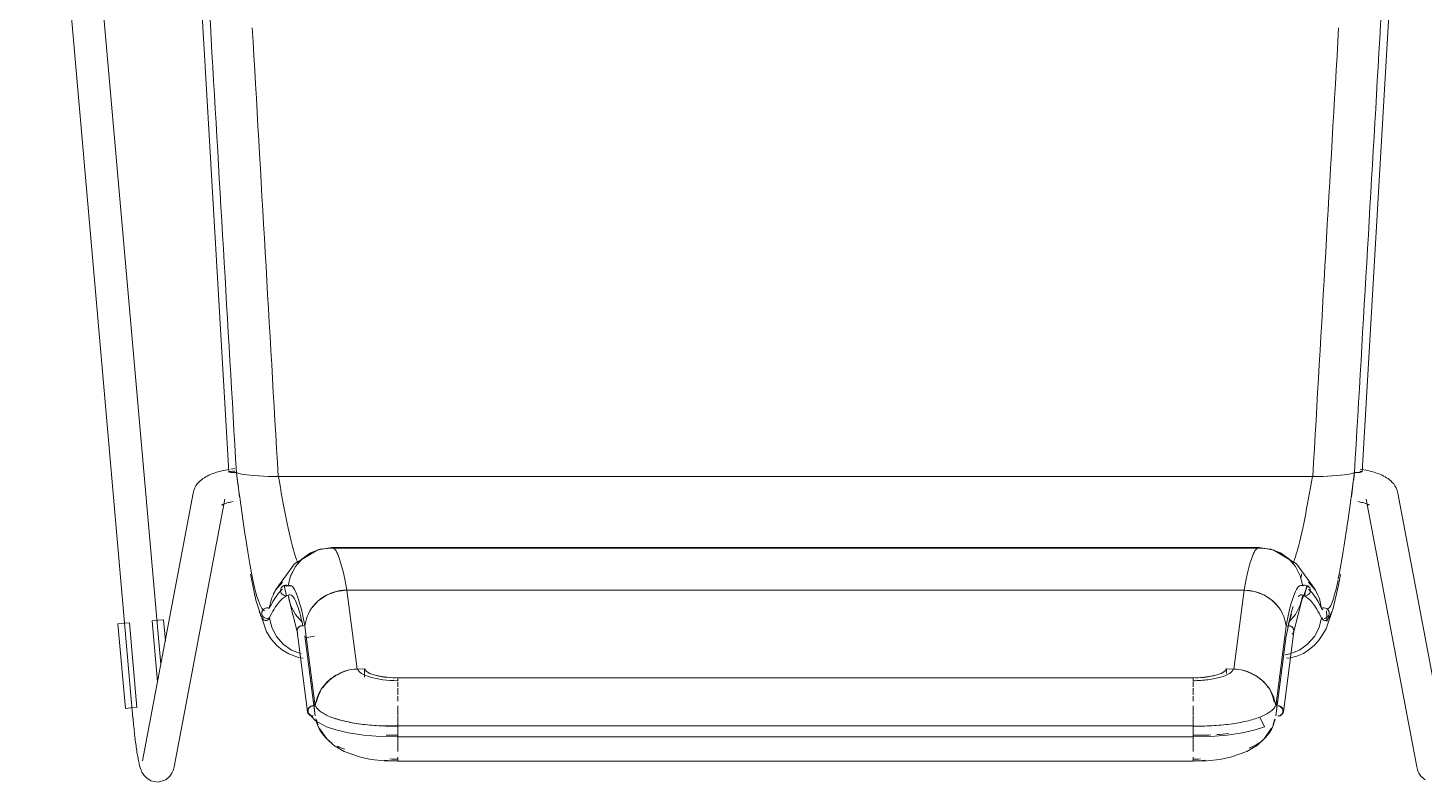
# Model space of a CAD drawing. Header units: millimetres. Extents: x 155927 to 295199, y -4084 to 97293.
# Drawn here: x 164048 to 164566, y 11464 to 11743 of the extents above; entities that cross this region are included whole.
import ezdxf

# ---------------------------------------------------------------- set-up
doc = ezdxf.new("R2010")
doc.units = ezdxf.units.MM
doc.header["$MEASUREMENT"] = 0
doc.layers.add('I-FURN', color=8, linetype='CONTINUOUS', lineweight=9)

msp = doc.modelspace()

# ---------------------------------------------------------------- linework, layer by layer
at = {"layer": 'I-FURN'}
for p, q in [((164048.05, 11930.76), (164087, 11487.43)), ((164097.3, 11507.3), (164060.01, 11931.81)), ((164103.2, 11910.63), (164122.48, 11578.72)), ((164562.01, 11910.63), (164542.72, 11578.72)), ((164117.4, 11578.36), (164118, 11578.56)), ((164118, 11578.56), (164118.62, 11578.74)), ((164118.62, 11578.74), (164119.25, 11578.91)), ((164119.25, 11578.91), (164119.89, 11579.07)), ((164119.89, 11579.07), (164120.55, 11579.23)), ((164120.55, 11579.23), (164121.22, 11579.37)), ((164121.22, 11579.37), (164121.9, 11579.5)), ((164121.9, 11579.5), (164122.59, 11579.63)), ((164122.48, 11578.72), (164122.55, 11578.78)), ((164122.55, 11578.78), (164122.49, 11578.72)), ((164122.49, 11578.72), (164122.56, 11578.67)), ((164122.56, 11578.67), (164122.48, 11578.72)), ((164122.74, 11578.83), (164122.55, 11578.78)), ((164122.55, 11578.78), (164122.73, 11578.83)), ((164122.56, 11578.67), (164122.75, 11578.62)), ((164122.75, 11578.62), (164122.56, 11578.67)), ((164122.73, 11578.83), (164123.02, 11578.87)), ((164123.03, 11578.87), (164122.74, 11578.83)), ((164122.75, 11578.62), (164123.05, 11578.58)), ((164123.05, 11578.57), (164122.75, 11578.62)), ((164123.02, 11578.87), (164123.4, 11578.9)), ((164123.4, 11578.9), (164123.03, 11578.87)), ((164123.05, 11578.58), (164123.44, 11578.54)), ((164123.43, 11578.54), (164123.05, 11578.57)), ((164123.3, 11579.75), (164124.01, 11579.85)), ((164123.86, 11578.93), (164123.4, 11578.9)), ((164123.4, 11578.9), (164123.85, 11578.93)), ((164123.89, 11578.52), (164123.43, 11578.54)), ((164123.44, 11578.54), (164123.89, 11578.52)), ((164123.85, 11578.93), (164124.34, 11578.94)), ((164124.35, 11578.94), (164123.86, 11578.93)), ((164123.89, 11578.52), (164124.39, 11578.51)), ((164124.38, 11578.51), (164123.89, 11578.52)), ((164124.01, 11579.85), (164124.74, 11579.95)), ((164124.34, 11578.94), (164124.84, 11578.93)), ((164124.84, 11578.93), (164124.35, 11578.94)), ((164124.88, 11578.52), (164124.38, 11578.51)), ((164124.39, 11578.51), (164124.88, 11578.52)), ((164124.88, 11578.52), (164125.35, 11578.53)), ((164125.35, 11578.53), (164124.88, 11578.52)), ((164126.26, 11578.13), (164125.35, 11578.53)), ((164125.35, 11578.53), (164126.26, 11578.13)), ((164539.85, 11578.53), (164538.95, 11578.13)), ((164538.95, 11578.13), (164539.85, 11578.53)), ((164539.85, 11578.53), (164540.32, 11578.52)), ((164540.33, 11578.52), (164539.85, 11578.53)), ((164540.32, 11578.52), (164540.82, 11578.51)), ((164540.82, 11578.51), (164540.33, 11578.52)), ((164540.82, 11578.51), (164541.31, 11578.52)), ((164541.32, 11578.52), (164540.82, 11578.51)), ((164541.31, 11578.52), (164541.77, 11578.54)), ((164541.77, 11578.54), (164541.32, 11578.52)), ((164541.77, 11578.54), (164542.15, 11578.58)), ((164542.16, 11578.57), (164541.77, 11578.54)), ((164542.18, 11578.87), (164541.8, 11578.9)), ((164541.81, 11578.9), (164542.19, 11578.87)), ((164542.62, 11579.63), (164541.91, 11579.75)), ((164542.15, 11578.58), (164542.45, 11578.62)), ((164542.46, 11578.62), (164542.16, 11578.57)), ((164542.47, 11578.83), (164542.18, 11578.87)), ((164542.19, 11578.87), (164542.48, 11578.83)), ((164543.31, 11579.5), (164542.62, 11579.63)), ((164542.72, 11578.72), (164542.66, 11578.78)), ((164542.66, 11578.78), (164542.72, 11578.72)), ((164543.99, 11579.37), (164543.31, 11579.5)), ((164544.66, 11579.23), (164543.99, 11579.37)), ((164545.31, 11579.07), (164544.66, 11579.23)), ((164545.96, 11578.91), (164545.31, 11579.07)), ((164546.59, 11578.74), (164545.96, 11578.91)), ((164547.2, 11578.56), (164546.59, 11578.74)), ((164547.81, 11578.36), (164547.2, 11578.56)), ((164109.92, 11572.76), (164110.35, 11573.55)), ((164110.35, 11573.55), (164110.84, 11574.24)), ((164110.84, 11574.24), (164111.35, 11574.83)), ((164111.35, 11574.83), (164111.87, 11575.35)), ((164111.87, 11575.35), (164112.4, 11575.8)), ((164112.4, 11575.8), (164112.93, 11576.21)), ((164112.93, 11576.21), (164113.47, 11576.56)), ((164113.47, 11576.56), (164114.01, 11576.89)), ((164114.01, 11576.89), (164114.54, 11577.18)), ((164114.54, 11577.18), (164115.09, 11577.45)), ((164115.09, 11577.45), (164115.65, 11577.7)), ((164115.65, 11577.7), (164116.23, 11577.94)), ((164116.23, 11577.94), (164116.81, 11578.16)), ((164116.81, 11578.16), (164117.4, 11578.36)), ((164127.99, 11577.77), (164126.26, 11578.13)), ((164126.26, 11578.13), (164128, 11577.77)), ((164130.46, 11577.46), (164128, 11577.77)), ((164128, 11577.77), (164130.5, 11577.45)), ((164133.55, 11577.22), (164130.49, 11577.45)), ((164130.5, 11577.45), (164133.6, 11577.22)), ((164137.07, 11577.06), (164133.6, 11577.22)), ((164133.6, 11577.22), (164137.13, 11577.06)), ((164140.82, 11577), (164137.13, 11577.06)), ((164137.13, 11577.06), (164140.9, 11577)), ((164140.9, 11577), (164524.3, 11577)), ((164524.3, 11577), (164140.9, 11577)), ((164524.3, 11577), (164528.07, 11577.06)), ((164528.07, 11577.06), (164524.38, 11577)), ((164528.07, 11577.06), (164531.61, 11577.22)), ((164531.61, 11577.22), (164528.13, 11577.06)), ((164531.61, 11577.22), (164534.71, 11577.45)), ((164534.71, 11577.45), (164531.65, 11577.22)), ((164534.71, 11577.45), (164537.2, 11577.77)), ((164537.2, 11577.77), (164534.74, 11577.46)), ((164537.2, 11577.77), (164538.95, 11578.13)), ((164538.95, 11578.13), (164537.21, 11577.77)), ((164548.4, 11578.16), (164547.81, 11578.36)), ((164548.98, 11577.94), (164548.4, 11578.16)), ((164549.55, 11577.7), (164548.98, 11577.94)), ((164550.11, 11577.45), (164549.55, 11577.7)), ((164550.66, 11577.18), (164550.11, 11577.45)), ((164551.2, 11576.89), (164550.66, 11577.18)), ((164551.74, 11576.56), (164551.2, 11576.89)), ((164552.27, 11576.21), (164551.74, 11576.56)), ((164552.81, 11575.8), (164552.27, 11576.21)), ((164553.34, 11575.35), (164552.81, 11575.8)), ((164553.86, 11574.83), (164553.34, 11575.35)), ((164554.37, 11574.24), (164553.86, 11574.83)), ((164554.85, 11573.55), (164554.37, 11574.24)), ((164555.29, 11572.76), (164554.85, 11573.55)), ((164109.29, 11570.88), (164090.48, 11471.58)), ((164102.27, 11469.35), (164121.08, 11568.64)), ((164109.29, 11570.88), (164109.55, 11571.86)), ((164109.55, 11571.86), (164109.92, 11572.76)), ((164544.12, 11568.64), (164562.94, 11469.35)), ((164555.65, 11571.86), (164555.29, 11572.76)), ((164555.91, 11570.88), (164555.65, 11571.86)), ((164574.73, 11471.58), (164555.91, 11570.88)), ((164119.87, 11566.41), (164119.89, 11566.43)), ((164119.89, 11566.43), (164119.96, 11566.47)), ((164119.96, 11566.47), (164120.05, 11566.52)), ((164120.05, 11566.52), (164120.2, 11566.59)), ((164120.2, 11566.59), (164120.4, 11566.68)), ((164120.4, 11566.68), (164120.63, 11566.77)), ((164120.63, 11566.77), (164120.9, 11566.88)), ((164120.9, 11566.88), (164121.2, 11566.98)), ((164121.2, 11566.98), (164121.54, 11567.09)), ((164121.54, 11567.09), (164121.9, 11567.2)), ((164121.9, 11567.2), (164122.3, 11567.31)), ((164122.3, 11567.31), (164122.72, 11567.41)), ((164122.72, 11567.41), (164123.16, 11567.52)), ((164123.16, 11567.52), (164123.63, 11567.62)), ((164123.63, 11567.62), (164124.13, 11567.71)), ((164541.57, 11567.62), (164541.08, 11567.71)), ((164542.04, 11567.52), (164541.57, 11567.62)), ((164542.49, 11567.41), (164542.04, 11567.52)), ((164542.91, 11567.31), (164542.49, 11567.41)), ((164543.3, 11567.2), (164542.91, 11567.31)), ((164543.67, 11567.09), (164543.3, 11567.2)), ((164544, 11566.98), (164543.67, 11567.09)), ((164544.31, 11566.88), (164544, 11566.98)), ((164544.58, 11566.77), (164544.31, 11566.88)), ((164544.81, 11566.68), (164544.58, 11566.77)), ((164545, 11566.59), (164544.81, 11566.68)), ((164545.16, 11566.52), (164545, 11566.59)), ((164545.24, 11566.47), (164545.16, 11566.52)), ((164545.32, 11566.43), (164545.24, 11566.47)), ((164545.34, 11566.41), (164545.32, 11566.43)), ((164155.56, 11549.79), (164146.91, 11544.67)), ((164152.85, 11548.67), (164149.71, 11546.5)), ((164149.72, 11546.49), (164152.85, 11548.66)), ((164155.71, 11549.86), (164152.54, 11548.49)), ((164156.42, 11550.03), (164152.85, 11548.67)), ((164152.85, 11548.66), (164156.42, 11550.02)), ((164160.75, 11550.65), (164155.71, 11549.86)), ((164156.42, 11550.02), (164160.21, 11550.5)), ((164160.21, 11550.5), (164156.42, 11550.03)), ((164160.21, 11550.5), (164505, 11550.5)), ((164505, 11550.5), (164160.21, 11550.5)), ((164199.66, 11550.66), (164160.75, 11550.66)), ((164504.46, 11550.66), (164199.66, 11550.66)), ((164504.46, 11550.65), (164509.49, 11549.86)), ((164505, 11550.5), (164508.78, 11550.02)), ((164508.79, 11550.03), (164505, 11550.5)), ((164508.78, 11550.02), (164512.35, 11548.66)), ((164512.36, 11548.67), (164508.79, 11550.03)), ((164509.49, 11549.86), (164512.67, 11548.49)), ((164509.65, 11549.79), (164518.3, 11544.67)), ((164512.35, 11548.66), (164515.49, 11546.49)), ((164515.49, 11546.5), (164512.36, 11548.67)), ((164146.91, 11544.67), (164139.92, 11535.14)), ((164147.21, 11543.62), (164145.45, 11540.23)), ((164145.46, 11540.23), (164147.21, 11543.61)), ((164149.71, 11546.5), (164147.21, 11543.62)), ((164147.21, 11543.61), (164149.72, 11546.49)), ((164518, 11543.62), (164515.49, 11546.5)), ((164515.49, 11546.49), (164518, 11543.61)), ((164519.75, 11540.23), (164518, 11543.62)), ((164518, 11543.61), (164519.75, 11540.23)), ((164518.3, 11544.67), (164525.28, 11535.14)), ((164130.59, 11540.81), (164132.5, 11531.15)), ((164142.38, 11537.9), (164139.97, 11535.06)), ((164139.98, 11535.06), (164142.38, 11537.9)), ((164145.45, 11540.23), (164144.56, 11536.51)), ((164520.65, 11536.51), (164519.75, 11540.23)), ((164522.83, 11537.9), (164525.22, 11535.06)), ((164525.23, 11535.06), (164522.83, 11537.9)), ((164533.88, 11536.74), (164534.61, 11540.81)), ((164139.97, 11535.06), (164138.33, 11531.74)), ((164138.34, 11531.73), (164139.98, 11535.06)), ((164139.92, 11535.14), (164139.03, 11533.39)), ((164141.72, 11534.76), (164141.79, 11535.25)), ((164141.78, 11535.25), (164141.72, 11534.76)), ((164141.79, 11534.27), (164141.72, 11534.76)), ((164141.72, 11534.76), (164141.78, 11534.27)), ((164141.97, 11535.71), (164141.78, 11535.25)), ((164141.78, 11534.27), (164141.97, 11533.81)), ((164141.79, 11535.25), (164141.98, 11535.71)), ((164141.98, 11533.81), (164141.79, 11534.27)), ((164142.27, 11536.11), (164141.97, 11535.71)), ((164141.97, 11533.81), (164142.27, 11533.4)), ((164141.98, 11535.71), (164142.27, 11536.11)), ((164142.27, 11533.41), (164141.98, 11533.81)), ((164142.27, 11536.11), (164142.65, 11536.43)), ((164142.65, 11536.43), (164142.27, 11536.11)), ((164142.65, 11533.09), (164142.27, 11533.41)), ((164142.27, 11533.4), (164142.65, 11533.09)), ((164142.65, 11536.43), (164143.1, 11536.63)), ((164143.1, 11536.63), (164142.65, 11536.43)), ((164143.1, 11532.89), (164142.65, 11533.09)), ((164142.65, 11533.09), (164143.1, 11532.89)), ((164145.63, 11536.53), (164142.75, 11536.48)), ((164143.05, 11536.61), (164143.88, 11532.72)), ((164143.1, 11536.63), (164143.59, 11536.71)), ((164143.59, 11536.71), (164143.1, 11536.63)), ((164143.59, 11532.81), (164143.1, 11532.89)), ((164143.1, 11532.89), (164143.59, 11532.8)), ((164143.59, 11536.71), (164144.09, 11536.67)), ((164144.09, 11536.67), (164143.59, 11536.71)), ((164144.09, 11532.85), (164143.59, 11532.81)), ((164143.59, 11532.8), (164144.09, 11532.84)), ((164144.09, 11536.67), (164144.56, 11536.51)), ((164144.56, 11536.51), (164144.09, 11536.67)), ((164144.56, 11533.01), (164144.09, 11532.85)), ((164144.09, 11532.84), (164144.56, 11533)), ((164144.56, 11533), (164145.45, 11529.29)), ((164144.92, 11531.16), (164144.59, 11533.02)), ((164158.93, 11533.11), (164155.82, 11531.03)), ((164162.48, 11534.43), (164158.93, 11533.11)), ((164166.25, 11534.9), (164162.48, 11534.43)), ((164170.11, 11505.63), (164166.25, 11534.9)), ((164166.25, 11534.9), (164498.96, 11534.9)), ((164498.96, 11534.9), (164166.25, 11534.9)), ((164498.96, 11534.9), (164495.1, 11505.63)), ((164502.73, 11534.43), (164498.96, 11534.9)), ((164506.28, 11533.11), (164502.73, 11534.43)), ((164509.39, 11531.03), (164506.28, 11533.11)), ((164519.75, 11529.29), (164520.65, 11533)), ((164520.29, 11531.16), (164522.46, 11536.48)), ((164520.65, 11536.51), (164521.12, 11536.67)), ((164521.12, 11536.67), (164520.65, 11536.51)), ((164521.12, 11532.85), (164520.65, 11533.01)), ((164520.65, 11533), (164521.12, 11532.84)), ((164521.12, 11536.67), (164521.61, 11536.71)), ((164521.61, 11536.71), (164521.12, 11536.67)), ((164521.61, 11532.81), (164521.12, 11532.85)), ((164521.12, 11532.84), (164521.61, 11532.8)), ((164521.33, 11532.72), (164522.16, 11536.61)), ((164521.61, 11536.71), (164522.1, 11536.63)), ((164522.11, 11536.63), (164521.61, 11536.71)), ((164522.1, 11532.89), (164521.61, 11532.81)), ((164521.61, 11532.8), (164522.11, 11532.89)), ((164522.1, 11536.63), (164522.55, 11536.43)), ((164522.55, 11533.09), (164522.1, 11532.89)), ((164522.56, 11536.43), (164522.11, 11536.63)), ((164522.11, 11532.89), (164522.56, 11533.09)), ((164522.55, 11536.43), (164522.94, 11536.11)), ((164522.94, 11533.41), (164522.55, 11533.09)), ((164522.94, 11536.11), (164522.56, 11536.43)), ((164522.56, 11533.09), (164522.94, 11533.4)), ((164522.94, 11536.11), (164523.23, 11535.71)), ((164523.23, 11535.71), (164522.94, 11536.11)), ((164523.23, 11533.81), (164522.94, 11533.41)), ((164522.94, 11533.4), (164523.23, 11533.81)), ((164523.23, 11535.71), (164523.42, 11535.25)), ((164523.42, 11535.25), (164523.23, 11535.71)), ((164523.42, 11534.27), (164523.23, 11533.81)), ((164523.23, 11533.81), (164523.42, 11534.27)), ((164523.42, 11535.25), (164523.48, 11534.76)), ((164523.49, 11534.76), (164523.42, 11535.25)), ((164523.48, 11534.76), (164523.42, 11534.27)), ((164523.42, 11534.27), (164523.49, 11534.76)), ((164525.22, 11535.06), (164526.86, 11531.73)), ((164526.87, 11531.74), (164525.23, 11535.06)), ((164525.28, 11535.14), (164526.17, 11533.39)), ((164531.99, 11528.22), (164533.88, 11536.74)), ((164132.5, 11531.15), (164136.49, 11519.43)), ((164134.78, 11526.83), (164134.72, 11526.34)), ((164134.73, 11526.34), (164134.79, 11526.82)), ((164134.97, 11527.29), (164134.78, 11526.83)), ((164134.79, 11526.82), (164134.97, 11527.28)), ((164134.97, 11527.28), (164135.26, 11527.69)), ((164135.25, 11527.69), (164134.97, 11527.29)), ((164135.63, 11528.01), (164135.25, 11527.69)), ((164135.26, 11527.69), (164135.64, 11528)), ((164136.08, 11528.21), (164135.63, 11528.01)), ((164135.64, 11528), (164136.09, 11528.21)), ((164136.58, 11528.3), (164136.08, 11528.21)), ((164136.09, 11528.21), (164136.58, 11528.3)), ((164136.58, 11528.3), (164137.08, 11528.27)), ((164137.07, 11528.27), (164136.58, 11528.3)), ((164137.55, 11528.12), (164137.07, 11528.27)), ((164137.08, 11528.27), (164137.55, 11528.12)), ((164138.33, 11531.74), (164137.55, 11528.12)), ((164137.55, 11528.12), (164138.34, 11531.73)), ((164147.88, 11519.54), (164144.92, 11531.16)), ((164145.45, 11529.29), (164147.21, 11525.9)), ((164155.82, 11531.03), (164153.33, 11528.29)), ((164511.88, 11528.29), (164509.39, 11531.03)), ((164517.32, 11519.54), (164520.29, 11531.16)), ((164518, 11525.9), (164519.75, 11529.29)), ((164526.86, 11531.73), (164527.66, 11528.12)), ((164527.66, 11528.12), (164526.87, 11531.74)), ((164527.66, 11528.12), (164528.13, 11528.27)), ((164528.13, 11528.27), (164527.66, 11528.12)), ((164528.13, 11528.27), (164528.63, 11528.3)), ((164528.63, 11528.3), (164528.13, 11528.27)), ((164528.63, 11528.3), (164529.12, 11528.21)), ((164529.12, 11528.21), (164528.63, 11528.3)), ((164529.12, 11528.21), (164529.57, 11528)), ((164529.57, 11528.01), (164529.12, 11528.21)), ((164529.31, 11520.59), (164531.99, 11528.22)), ((164529.68, 11523.39), (164529.49, 11527.24)), ((164529.95, 11527.69), (164529.57, 11528.01)), ((164529.57, 11528), (164529.95, 11527.69)), ((164529.95, 11527.69), (164530.24, 11527.28)), ((164530.24, 11527.29), (164529.95, 11527.69)), ((164530.42, 11526.83), (164530.24, 11527.29)), ((164530.24, 11527.28), (164530.42, 11526.82)), ((164530.48, 11526.34), (164530.42, 11526.83)), ((164530.42, 11526.82), (164530.48, 11526.34)), ((164081.43, 11522.45), (164083.47, 11522.63)), ((164084.19, 11491.04), (164081.43, 11522.45)), ((164083.47, 11522.63), (164085.53, 11522.81)), ((164088.42, 11491.41), (164085.66, 11522.82)), ((164094.11, 11523.57), (164096.09, 11500.96)), ((164094.23, 11523.58), (164096.29, 11523.76)), ((164096.29, 11523.76), (164098.34, 11523.94)), ((164099.03, 11516.04), (164098.34, 11523.94)), ((164134.72, 11526.34), (164134.8, 11525.85)), ((164134.8, 11525.85), (164134.73, 11526.34)), ((164135, 11525.4), (164134.8, 11525.85)), ((164134.8, 11525.85), (164134.99, 11525.4)), ((164134.99, 11525.4), (164135.29, 11525)), ((164135.3, 11525.01), (164135, 11525.4)), ((164135.29, 11525), (164135.68, 11524.7)), ((164135.68, 11524.7), (164135.3, 11525.01)), ((164136.14, 11524.51), (164135.68, 11524.7)), ((164135.68, 11524.7), (164136.14, 11524.5)), ((164136.63, 11524.43), (164136.14, 11524.51)), ((164136.14, 11524.5), (164136.63, 11524.43)), ((164137.13, 11524.47), (164136.63, 11524.43)), ((164136.63, 11524.43), (164137.13, 11524.47)), ((164137.6, 11524.64), (164137.13, 11524.47)), ((164137.13, 11524.47), (164137.6, 11524.64)), ((164137.6, 11524.64), (164138.5, 11521.01)), ((164147.21, 11525.9), (164149.71, 11523.02)), ((164149.24, 11521.64), (164148.79, 11521.45)), ((164149.73, 11521.72), (164149.24, 11521.64)), ((164150.23, 11521.68), (164149.73, 11521.72)), ((164154.54, 11491.83), (164150.7, 11521.53)), ((164510.66, 11491.83), (164514.51, 11521.53)), ((164515.74, 11523.49), (164514.36, 11517.2)), ((164515.47, 11521.72), (164514.98, 11521.68)), ((164515.97, 11521.64), (164515.47, 11521.72)), ((164515.49, 11523.02), (164518, 11525.9)), ((164516.49, 11525.93), (164515.74, 11523.49)), ((164516.42, 11521.45), (164515.97, 11521.64)), ((164526.7, 11521.01), (164527.6, 11524.64)), ((164527.6, 11524.64), (164528.08, 11524.47)), ((164528.08, 11524.47), (164527.61, 11524.64)), ((164528.51, 11523.71), (164529.68, 11523.39)), ((164529.07, 11524.51), (164528.57, 11524.43)), ((164528.57, 11524.43), (164529.07, 11524.5)), ((164529.52, 11524.7), (164529.07, 11524.51)), ((164529.07, 11524.5), (164529.52, 11524.7)), ((164529.91, 11525.01), (164529.52, 11524.7)), ((164529.52, 11524.7), (164529.91, 11525)), ((164530.21, 11525.4), (164529.91, 11525.01)), ((164529.91, 11525), (164530.21, 11525.4)), ((164530.4, 11525.85), (164530.21, 11525.4)), ((164530.21, 11525.4), (164530.41, 11525.85)), ((164530.48, 11526.34), (164530.4, 11525.85)), ((164530.41, 11525.85), (164530.48, 11526.34)), ((164136.49, 11519.43), (164138.3, 11516.61)), ((164138.3, 11516.61), (164140.29, 11514.36)), ((164138.5, 11521.01), (164140.24, 11517.69)), ((164140.24, 11517.69), (164142.73, 11514.86)), ((164147.92, 11520.32), (164147.86, 11519.85)), ((164147.86, 11519.85), (164147.92, 11519.39)), ((164147.87, 11519.62), (164151.72, 11489.84)), ((164148.11, 11520.76), (164147.92, 11520.32)), ((164147.92, 11519.39), (164148.11, 11518.94)), ((164148.41, 11521.15), (164148.11, 11520.76)), ((164148.79, 11521.45), (164148.41, 11521.15)), ((164150.72, 11517.98), (164154.56, 11488.29)), ((164150.84, 11517.2), (164154.33, 11517.89)), ((164510.64, 11488.29), (164514.49, 11517.98)), ((164513.48, 11489.84), (164517.34, 11519.62)), ((164516.8, 11521.15), (164516.42, 11521.45)), ((164517.09, 11520.76), (164516.8, 11521.15)), ((164516.8, 11518.56), (164517.1, 11518.94)), ((164517.28, 11520.32), (164517.09, 11520.76)), ((164517.1, 11518.94), (164517.28, 11519.39)), ((164517.35, 11519.85), (164517.28, 11520.32)), ((164517.28, 11519.39), (164517.35, 11519.85)), ((164522.48, 11514.86), (164524.96, 11517.69)), ((164524.96, 11517.69), (164526.7, 11521.01)), ((164525.07, 11514.52), (164526.81, 11516.48)), ((164526.81, 11516.48), (164529.31, 11520.59)), ((164140.29, 11514.36), (164142.46, 11512.58)), ((164142.46, 11512.58), (164144.73, 11511.24)), ((164142.73, 11514.86), (164145.81, 11512.69)), ((164144.73, 11511.24), (164148.33, 11509.95)), ((164145.81, 11512.69), (164149.32, 11511.28)), ((164515.88, 11511.29), (164514.14, 11510.92)), ((164514.14, 11510.92), (164515.88, 11511.28)), ((164515.88, 11511.28), (164519.4, 11512.69)), ((164518.53, 11510.43), (164520.9, 11511.46)), ((164519.4, 11512.69), (164522.48, 11514.86)), ((164520.9, 11511.46), (164523.1, 11512.83)), ((164523.1, 11512.83), (164525.07, 11514.52)), ((164148.33, 11509.95), (164150.11, 11509.72)), ((164514.6, 11509.62), (164516.02, 11509.77)), ((164516.02, 11509.77), (164518.53, 11510.43)), ((164172.82, 11505.69), (164170.11, 11505.63)), ((164172.82, 11505.69), (164172.82, 11502.69)), ((164173.46, 11504.83), (164172.82, 11505.69)), ((164174.81, 11504.05), (164173.46, 11504.83)), ((164176.8, 11503.37), (164174.81, 11504.05)), ((164179.29, 11502.86), (164176.8, 11503.37)), ((164182.14, 11502.55), (164179.29, 11502.86)), ((164185.18, 11502.44), (164182.14, 11502.55)), ((164480.03, 11502.44), (164185.18, 11502.44)), ((164185.18, 11502.38), (164480.03, 11502.38)), ((164185.18, 11499.11), (164185.18, 11500.85)), ((164483.07, 11502.55), (164480.03, 11502.44)), ((164480.03, 11500.85), (164480.03, 11499.11)), ((164485.92, 11502.86), (164483.07, 11502.55)), ((164488.41, 11503.37), (164485.92, 11502.86)), ((164490.39, 11504.05), (164488.41, 11503.37)), ((164491.74, 11504.83), (164490.39, 11504.05)), ((164492.38, 11505.69), (164491.74, 11504.83)), ((164492.38, 11504.03), (164492.38, 11505.69)), ((164495.1, 11505.63), (164492.38, 11505.69)), ((164185.18, 11496.06), (164185.18, 11498.53)), ((164480.03, 11498.53), (164480.03, 11496.06)), ((164086.23, 11491.22), (164084.19, 11491.04)), ((164088.29, 11491.4), (164086.23, 11491.22)), ((164154.41, 11489.48), (164153.79, 11494.25)), ((164185.18, 11493.7), (164185.18, 11495.54)), ((164185.18, 11488.51), (164185.18, 11492.07)), ((164480.03, 11495.54), (164480.03, 11493.7)), ((164480.03, 11492.07), (164480.03, 11488.51)), ((164511.1, 11491.82), (164511.41, 11494.26)), ((164087.01, 11487.28), (164087, 11487.43)), ((164087.08, 11486.52), (164087.01, 11487.28)), ((164087.15, 11485.77), (164087.08, 11486.52)), ((164087.22, 11485.03), (164087.15, 11485.77)), ((164154.63, 11486.44), (164152.08, 11489.35)), ((164158.75, 11484.26), (164154.63, 11486.44)), ((164160.51, 11487.8), (164163.94, 11486.71)), ((164163.94, 11486.71), (164168.38, 11485.74)), ((164168.38, 11485.74), (164172.39, 11485.15)), ((164185.18, 11488.32), (164185.18, 11484.51)), ((164185.18, 11484.51), (164185.18, 11488.32)), ((164480.03, 11484.51), (164480.03, 11488.32)), ((164480.03, 11488.32), (164480.03, 11484.51)), ((164506.46, 11484.26), (164504.7, 11487.8)), ((164087.3, 11484.28), (164087.22, 11485.03)), ((164087.38, 11483.54), (164087.3, 11484.28)), ((164087.45, 11482.81), (164087.38, 11483.54)), ((164087.53, 11482.08), (164087.45, 11482.81)), ((164087.61, 11481.36), (164087.53, 11482.08)), ((164087.7, 11480.66), (164087.61, 11481.36)), ((164087.78, 11479.96), (164087.7, 11480.66)), ((164156.21, 11483.65), (164156.11, 11483.85)), ((164158.88, 11479.76), (164156.21, 11483.65)), ((164162.2, 11483.1), (164158.75, 11484.26)), ((164166.89, 11482), (164162.2, 11483.1)), ((164172.51, 11481.16), (164166.89, 11482)), ((164172.39, 11485.15), (164178.95, 11484.61)), ((164178.64, 11480.67), (164172.51, 11481.16)), ((164185.18, 11480.57), (164178.64, 11480.67)), ((164178.95, 11484.61), (164185.18, 11484.54)), ((164480.03, 11484.54), (164185.18, 11484.54)), ((164185.18, 11480.58), (164185.18, 11484.53)), ((164185.18, 11484.53), (164185.18, 11484.43)), ((164185.18, 11484.43), (164185.18, 11484.2)), ((164185.18, 11484.2), (164185.18, 11483.87)), ((164185.18, 11483.87), (164185.18, 11483.45)), ((164185.18, 11483.45), (164185.18, 11482.98)), ((164185.18, 11482.98), (164185.18, 11482.48)), ((164185.18, 11482.48), (164185.18, 11481.99)), ((164185.18, 11481.99), (164185.18, 11481.54)), ((164185.18, 11481.54), (164185.18, 11481.15)), ((164185.18, 11481.15), (164185.18, 11480.84)), ((164185.18, 11480.84), (164185.18, 11480.64)), ((164185.18, 11480.82), (164185.18, 11477.79)), ((164185.18, 11477.8), (164185.18, 11480.82)), ((164185.18, 11480.64), (164185.18, 11480.57)), ((164185.18, 11480.57), (164480.03, 11480.57)), ((164480.03, 11484.43), (164480.03, 11480.58)), ((164480.03, 11484.2), (164480.03, 11484.43)), ((164480.03, 11483.87), (164480.03, 11484.2)), ((164480.03, 11483.45), (164480.03, 11483.87)), ((164480.03, 11482.98), (164480.03, 11483.45)), ((164480.03, 11482.48), (164480.03, 11482.98)), ((164480.03, 11481.99), (164480.03, 11482.48)), ((164480.03, 11481.54), (164480.03, 11481.99)), ((164480.03, 11481.15), (164480.03, 11481.54)), ((164480.03, 11480.84), (164480.03, 11481.15)), ((164480.03, 11480.64), (164480.03, 11480.84)), ((164480.03, 11477.79), (164480.03, 11480.82)), ((164480.03, 11480.82), (164480.03, 11477.8)), ((164480.03, 11480.57), (164486.57, 11480.67)), ((164480.03, 11480.57), (164480.03, 11480.64)), ((164486.57, 11480.67), (164492.69, 11481.16)), ((164492.69, 11481.16), (164498.31, 11482)), ((164498.31, 11482), (164503, 11483.1)), ((164503, 11483.1), (164506.46, 11484.26)), ((164506.32, 11479.76), (164509, 11483.65)), ((164509, 11483.65), (164509.1, 11483.85)), ((164087.87, 11479.27), (164087.78, 11479.96)), ((164087.95, 11478.59), (164087.87, 11479.27)), ((164088.04, 11477.93), (164087.95, 11478.59)), ((164088.13, 11477.28), (164088.04, 11477.93)), ((164088.22, 11476.65), (164088.13, 11477.28)), ((164088.31, 11476.03), (164088.22, 11476.65)), ((164088.4, 11475.42), (164088.31, 11476.03)), ((164088.49, 11474.84), (164088.4, 11475.42)), ((164161.36, 11477.46), (164158.88, 11479.76)), ((164165.24, 11475.07), (164161.36, 11477.46)), ((164171.29, 11472.95), (164165.24, 11475.07)), ((164185.18, 11475.06), (164185.18, 11477.64)), ((164480.03, 11477.64), (164480.03, 11475.06)), ((164493.92, 11472.95), (164499.96, 11475.07)), ((164499.96, 11475.07), (164503.85, 11477.46)), ((164503.85, 11477.46), (164506.32, 11479.76)), ((164088.59, 11474.27), (164088.49, 11474.84)), ((164088.68, 11473.72), (164088.59, 11474.27)), ((164088.77, 11473.19), (164088.68, 11473.72)), ((164088.87, 11472.67), (164088.77, 11473.19)), ((164088.96, 11472.18), (164088.87, 11472.67)), ((164089.06, 11471.7), (164088.96, 11472.18)), ((164089.15, 11471.24), (164089.06, 11471.7)), ((164089.25, 11470.8), (164089.15, 11471.24)), ((164089.35, 11470.37), (164089.25, 11470.8)), ((164089.46, 11469.95), (164089.35, 11470.37)), ((164089.56, 11469.55), (164089.46, 11469.95)), ((164175.32, 11472.16), (164171.29, 11472.95)), ((164180.15, 11471.65), (164175.32, 11472.16)), ((164185.18, 11471.54), (164180.15, 11471.65)), ((164185.18, 11471.55), (164185.18, 11473.03)), ((164185.18, 11471.71), (164185.18, 11471.54)), ((164185.18, 11471.54), (164480.03, 11471.54)), ((164480.03, 11473.03), (164480.03, 11471.55)), ((164480.03, 11471.54), (164480.03, 11471.71)), ((164480.03, 11471.54), (164485.06, 11471.65)), ((164485.06, 11471.65), (164489.88, 11472.16)), ((164489.88, 11472.16), (164493.92, 11472.95)), ((164089.68, 11469.16), (164089.56, 11469.55)), ((164089.8, 11468.76), (164089.68, 11469.16)), ((164089.95, 11468.36), (164089.8, 11468.76)), ((164090.12, 11467.93), (164089.95, 11468.36)), ((164090.33, 11467.45), (164090.12, 11467.93)), ((164090.63, 11466.89), (164090.33, 11467.45)), ((164091.11, 11466.19), (164090.63, 11466.89)), ((164091.97, 11465.28), (164091.11, 11466.19)), ((164093.62, 11464.24), (164091.97, 11465.28)), ((164099.13, 11464.59), (164100.71, 11465.91)), ((164100.71, 11465.91), (164101.46, 11467)), ((164101.46, 11467), (164101.83, 11467.8)), ((164101.83, 11467.8), (164102.05, 11468.42)), ((164102.05, 11468.42), (164102.18, 11468.93)), ((164102.18, 11468.93), (164102.27, 11469.35)), ((164563.02, 11468.93), (164562.94, 11469.35)), ((164563.16, 11468.42), (164563.02, 11468.93)), ((164563.37, 11467.8), (164563.16, 11468.42)), ((164563.75, 11467), (164563.37, 11467.8)), ((164564.5, 11465.91), (164563.75, 11467)), ((164566.07, 11464.59), (164564.5, 11465.91)), ((164096.38, 11463.76), (164093.62, 11464.24)), ((164099.13, 11464.59), (164096.38, 11463.76))]:
    msp.add_line(p, q, dxfattribs=at)
for centre, major_axis, ratio, start_param, end_param in [((164166.38, 11519.84), (-15.78, 0), 0.955139, 4.720632, 5.928979), ((164498.83, 11519.84), (-15.78, 0), 0.955139, 3.737469, 4.704147), ((164498.83, 11519.84), (-15.78, 0), 0.955139, 3.495799, 3.737346), ((164149.82, 11519.85), (-1.96, 0), 0.955139, 4.501447, 6.790779), ((164166.38, 11519.84), (-15.78, 0), 0.955139, 5.929149, 6.170649), ((164498.83, 11519.84), (-15.78, 0), 0.955139, 3.254129, 3.495629), ((164515.39, 11519.85), (-1.96, 0), 0.955139, 2.379629, 4.923331), ((164185.18, 11487.29), (0, -15.75), 0.000004, 3.431839, 3.614078), ((164480.03, 11487.29), (0, -15.75), 0.000004, 2.669107, 2.851347), ((164185.18, 11475.81), (-12.4, 0), 0.287441, 1.332781, 1.570796), ((164480.03, 11475.81), (12.4, 0), 0.287441, 4.712389, 4.932602)]:
    msp.add_ellipse(centre, major_axis=major_axis, ratio=ratio, start_param=start_param, end_param=end_param, dxfattribs=at)
for points in [[(164125.35, 11578.53), (164122.13, 11633.77), (164115.69, 11744.36), (164109.25, 11855.13), (164106.03, 11910.53)], [(164539.85, 11578.53), (164543.07, 11633.77), (164549.51, 11744.36), (164555.95, 11855.13), (164559.17, 11910.53)], [(164140.82, 11577), (164137.63, 11632.36), (164134.43, 11687.78), (164131.24, 11743.25)], [(164533.97, 11743.25), (164530.77, 11687.78), (164527.58, 11632.36), (164524.38, 11577)], [(164125.37, 11578.52), (164125.76, 11575.46), (164126.14, 11572.37), (164126.53, 11569.32)], [(164539.84, 11578.52), (164539.44, 11575.4), (164539.05, 11572.24), (164538.65, 11569.12)], [(164160.75, 11550.65), (164160.57, 11550.65), (164160.39, 11550.6), (164160.21, 11550.5)], [(164505, 11550.5), (164504.82, 11550.6), (164504.64, 11550.65), (164504.46, 11550.65)], [(164144.56, 11536.51), (164145.58, 11537.06), (164147.63, 11535.09), (164149.68, 11527.03), (164150.7, 11521.53)], [(164520.65, 11536.51), (164519.62, 11537.06), (164517.58, 11535.09), (164515.53, 11527.03), (164514.51, 11521.53)], [(164520.25, 11540.98), (164520.2, 11540.51), (164520.14, 11540.04), (164520.09, 11539.58)], [(164520.65, 11533.01), (164520.1, 11533.3), (164519.56, 11533.16), (164519.01, 11532.59)], [(164517.11, 11528.85), (164516.45, 11526.96), (164515.79, 11524.15), (164515.13, 11521.11)], [(164528.15, 11527.54), (164527.99, 11527.69), (164527.82, 11527.89), (164527.66, 11528.12)], [(164170.11, 11505.63), (164168.81, 11505.59), (164166.31, 11505.23), (164162.71, 11503.81), (164159.57, 11501.62), (164157.04, 11498.78), (164155.27, 11495.44), (164154.69, 11493.07), (164154.54, 11491.83)], [(164185.18, 11501.31), (164181.39, 11501.37), (164173.99, 11502.34), (164170.61, 11504.5), (164170.35, 11505.62)], [(164176.8, 11503.33), (164178.85, 11502.78), (164181.57, 11502.49), (164184.34, 11502.4)], [(164494.85, 11505.61), (164494.72, 11505.06), (164493.78, 11503.96), (164490.46, 11502.56), (164485.66, 11501.6), (164481.92, 11501.34), (164480.03, 11501.31)], [(164480.87, 11502.39), (164483.65, 11502.44), (164486.19, 11502.8), (164488.41, 11503.33)], [(164510.66, 11491.83), (164510.51, 11493.07), (164509.93, 11495.44), (164508.17, 11498.78), (164505.64, 11501.62), (164502.49, 11503.81), (164498.89, 11505.23), (164496.39, 11505.59), (164495.1, 11505.63)], [(164155, 11493.34), (164155.32, 11494.73), (164155.82, 11496.1), (164156.52, 11497.35)], [(164508.68, 11497.34), (164509.37, 11496.08), (164509.78, 11494.72), (164510.12, 11493.33)], [(164153.78, 11492.01), (164153.95, 11492.02), (164154.12, 11492.02), (164154.28, 11491.98)], [(164185.18, 11484.51), (164182.83, 11484.46), (164178.18, 11484.54), (164171.32, 11485.17), (164165.18, 11486.28), (164160.11, 11487.81), (164156.41, 11489.7), (164155.1, 11491.11), (164154.75, 11491.84)], [(164510.46, 11491.84), (164510.11, 11491.11), (164508.8, 11489.7), (164506.33, 11488.44), (164504.87, 11487.87)], [(164155.63, 11484.95), (164155.39, 11485.57), (164155.23, 11486.23), (164155.09, 11486.88)], [(164510.19, 11486.95), (164510.04, 11486.27), (164509.83, 11485.59), (164509.58, 11484.94)], [(164185.18, 11481.11), (164183.75, 11481.08), (164182.33, 11481.09), (164180.91, 11481.12)], [(164486.63, 11481.21), (164484.45, 11481.1), (164482.25, 11481.07), (164480.03, 11481.11)], [(164493.18, 11481.79), (164491.77, 11481.61), (164490.32, 11481.44), (164488.84, 11481.33)], [(164162.79, 11477.02), (164163.68, 11476.59), (164164.6, 11476.18), (164165.57, 11475.95)], [(164185.18, 11471.63), (164183.46, 11471.62), (164181.79, 11471.7), (164180.21, 11471.85)], [(164484.63, 11471.82), (164483.16, 11471.69), (164481.61, 11471.62), (164480.03, 11471.63)]]:
    msp.add_open_spline(points, degree=3, dxfattribs=at)
for points, knots in [([(164125.35, 11578.53), (164126.37, 11570.98), (164128.4, 11555.77), (164131.45, 11537.33), (164133.89, 11529.03), (164135.31, 11527.43), (164135.72, 11527.24)], [0, 0, 0, 0, 0.25, 0.5, 0.75, 0.8499412, 0.8499412, 0.8499412, 0.8499412]), ([(164539.85, 11578.53), (164538.84, 11570.98), (164536.83, 11555.95), (164534.82, 11543.77), (164533.83, 11539.02)], [0, 0, 0, 0, 0.25, 0.494112, 0.494112, 0.494112, 0.494112]), ([(164148.2, 11544.73), (164147.72, 11545.88), (164146.26, 11550.12), (164143.82, 11560.84), (164141.88, 11571.62), (164140.9, 11577)], [0.375, 0.375, 0.375, 0.375, 0.5, 0.75, 1, 1, 1, 1]), ([(164524.3, 11577), (164523.33, 11571.62), (164521.38, 11560.84), (164518.95, 11550.12), (164517.49, 11545.88), (164517, 11544.73)], [0, 0, 0, 0, 0.25, 0.5, 0.625, 0.625, 0.625, 0.625]), ([(164166.25, 11534.9), (164165.24, 11540.63), (164163.41, 11548.27), (164161.58, 11550.66), (164160.75, 11550.65)], [0, 0, 0, 0, 0.5, 0.9107154, 0.9107154, 0.9107154, 0.9107154]), ([(164504.46, 11550.65), (164503.63, 11550.66), (164501.8, 11548.27), (164499.97, 11540.63), (164498.96, 11534.9)], [0.0892847, 0.0892847, 0.0892847, 0.0892847, 0.5, 1, 1, 1, 1]), ([(164533.75, 11538.68), (164532.74, 11533.87), (164531.31, 11528.35), (164529.89, 11527.98), (164529.49, 11528.01)], [0.5, 0.5, 0.5, 0.5, 0.75, 0.8499411, 0.8499411, 0.8499411, 0.8499411]), ([(164137.55, 11528.12), (164138.72, 11530.53), (164140.35, 11533.19), (164141.97, 11534.86), (164142.43, 11535.25)], [0, 0, 0, 0, 0.5, 0.696307, 0.696307, 0.696307, 0.696307]), ([(164137.6, 11524.64), (164138.76, 11527.04), (164140.85, 11530.47), (164142.95, 11532.25), (164143.88, 11532.72)], [0, 0, 0, 0, 0.5, 0.9025379, 0.9025379, 0.9025379, 0.9025379]), ([(164144.56, 11533.01), (164145.58, 11533.55), (164147.4, 11531.82), (164149.21, 11525.34), (164150.01, 11521.62)], [0, 0, 0, 0, 0.5, 0.8877852, 0.8877852, 0.8877852, 0.8877852]), ([(164527.61, 11524.64), (164526.45, 11527.04), (164524.35, 11530.47), (164522.26, 11532.25), (164521.33, 11532.72)], [0, 0, 0, 0, 0.5, 0.9025383, 0.9025383, 0.9025383, 0.9025383]), ([(164527.66, 11528.12), (164526.49, 11530.53), (164524.86, 11533.19), (164523.23, 11534.86), (164522.78, 11535.25)], [0, 0, 0, 0, 0.5, 0.6963068, 0.6963068, 0.6963068, 0.6963068]), ([(164133.75, 11527.06), (164134.01, 11526.34), (164135.29, 11523.31), (164136.58, 11523.08), (164137.6, 11524.64)], [0.6866019, 0.6866019, 0.6866019, 0.6866019, 0.75, 1, 1, 1, 1]), ([(164531.38, 11526.84), (164531.14, 11526.21), (164529.89, 11523.31), (164528.63, 11523.08), (164527.6, 11524.64)], [0.6929173, 0.6929173, 0.6929173, 0.6929173, 0.75, 1, 1, 1, 1]), ([(164157.38, 11498.71), (164158.81, 11500.76), (164161.75, 11503.27), (164165.33, 11504.83), (164166.57, 11505.08)], [-0.6666667, -0.6666667, -0.6666667, -0.6666667, -0.3333333, -0.1666667, -0.1666667, -0.1666667, -0.1666667]), ([(164498.63, 11505.07), (164499.87, 11504.75), (164503.39, 11503.32), (164506.69, 11500.86), (164507.83, 11498.71)], [-0.8333333, -0.8333333, -0.8333333, -0.8333333, -0.6666667, -0.3333333, -0.3333333, -0.3333333, -0.3333333]), ([(164154.54, 11491.83), (164154.4, 11491.89), (164154.19, 11491.96), (164153.9, 11492), (164153.62, 11492.01), (164153.32, 11491.97), (164153.03, 11491.89), (164152.77, 11491.78), (164152.45, 11491.58), (164152.13, 11491.28), (164151.89, 11490.91), (164151.76, 11490.55), (164151.71, 11490.24), (164151.71, 11489.97), (164151.74, 11489.7), (164151.81, 11489.46), (164151.93, 11489.21), (164152.12, 11488.91), (164152.44, 11488.6), (164152.84, 11488.38), (164153.19, 11488.28), (164153.46, 11488.24), (164153.62, 11488.24), (164153.69, 11488.24)], [0, 0, 0, 0, 0.0555556, 0.0833333, 0.1111111, 0.1666667, 0.1944444, 0.2222222, 0.2777778, 0.3333333, 0.3888889, 0.4444444, 0.4791667, 0.5138889, 0.5486111, 0.5833333, 0.6180556, 0.6527778, 0.7222222, 0.7916667, 0.8263889, 0.8611111, 0.8888889, 0.8888889, 0.8888889, 0.8888889]), ([(164153.78, 11488.26), (164153.62, 11488.26), (164153.33, 11488.3), (164152.94, 11488.44), (164152.53, 11488.7), (164152.07, 11489.22), (164151.82, 11490.08), (164152.05, 11490.88), (164152.45, 11491.41), (164152.83, 11491.72), (164153.14, 11491.87), (164153.29, 11491.92)], [-0.875, -0.875, -0.875, -0.875, -0.8125, -0.765625, -0.71875, -0.625, -0.5, -0.375, -0.3125, -0.25, -0.1875, -0.1875, -0.1875, -0.1875]), ([(164511.91, 11491.92), (164512.03, 11491.88), (164512.26, 11491.78), (164512.68, 11491.5), (164513.13, 11490.96), (164513.38, 11490.08), (164513.15, 11489.3), (164512.76, 11488.79), (164512.38, 11488.49), (164511.92, 11488.3), (164511.59, 11488.27), (164511.42, 11488.26)], [-0.8125, -0.8125, -0.8125, -0.8125, -0.765625, -0.71875, -0.625, -0.5, -0.375, -0.3125, -0.25, -0.1875, -0.125, -0.125, -0.125, -0.125]), ([(164511.52, 11488.24), (164511.66, 11488.24), (164511.88, 11488.26), (164512.17, 11488.33), (164512.44, 11488.42), (164512.76, 11488.61), (164513.08, 11488.89), (164513.31, 11489.25), (164513.45, 11489.6), (164513.49, 11489.91), (164513.5, 11490.18), (164513.46, 11490.45), (164513.39, 11490.7), (164513.28, 11490.95), (164513.09, 11491.26), (164512.76, 11491.59), (164512.37, 11491.83), (164512.01, 11491.94), (164511.75, 11491.99), (164511.59, 11492.01), (164511.52, 11492.01)], [0.1111111, 0.1111111, 0.1111111, 0.1111111, 0.1666667, 0.1944444, 0.2222222, 0.2777778, 0.3333333, 0.3888889, 0.4444444, 0.4791667, 0.5138889, 0.5486111, 0.5833333, 0.6180556, 0.6527778, 0.7222222, 0.7916667, 0.8263889, 0.8611111, 0.8888889, 0.8888889, 0.8888889, 0.8888889]), ([(164154.76, 11487.17), (164154.92, 11486.4), (164155.48, 11484.5), (164157.04, 11481.64), (164159.05, 11479.45), (164160.43, 11478.45), (164160.83, 11478.18)], [0.0592823, 0.0592823, 0.0592823, 0.0592823, 0.1666667, 0.3333333, 0.5, 0.565028, 0.565028, 0.565028, 0.565028]), ([(164504.7, 11487.8), (164503.28, 11487.26), (164499.95, 11486.26), (164493.88, 11485.17), (164487.03, 11484.54), (164482.38, 11484.46), (164480.03, 11484.51)], [0.3397465, 0.3397465, 0.3397465, 0.3397465, 0.5, 0.6666667, 0.8333333, 0.9999948, 0.9999948, 0.9999948, 0.9999948]), ([(164505.53, 11479.03), (164506.48, 11479.82), (164508.15, 11481.63), (164509.75, 11484.45), (164510.22, 11486.36), (164510.38, 11487.1)], [0.5, 0.5, 0.5, 0.5, 0.6666667, 0.8333333, 0.9365189, 0.9365189, 0.9365189, 0.9365189]), ([(164500.9, 11476.38), (164501.41, 11476.56), (164502.76, 11477.13), (164504.02, 11477.87), (164504.74, 11478.4)], [0.260519, 0.260519, 0.260519, 0.260519, 0.3333333, 0.4544474, 0.4544474, 0.4544474, 0.4544474])]:
    msp.add_open_spline(points, degree=3, knots=knots, dxfattribs=at)

doc.saveas('drawing.dxf')
